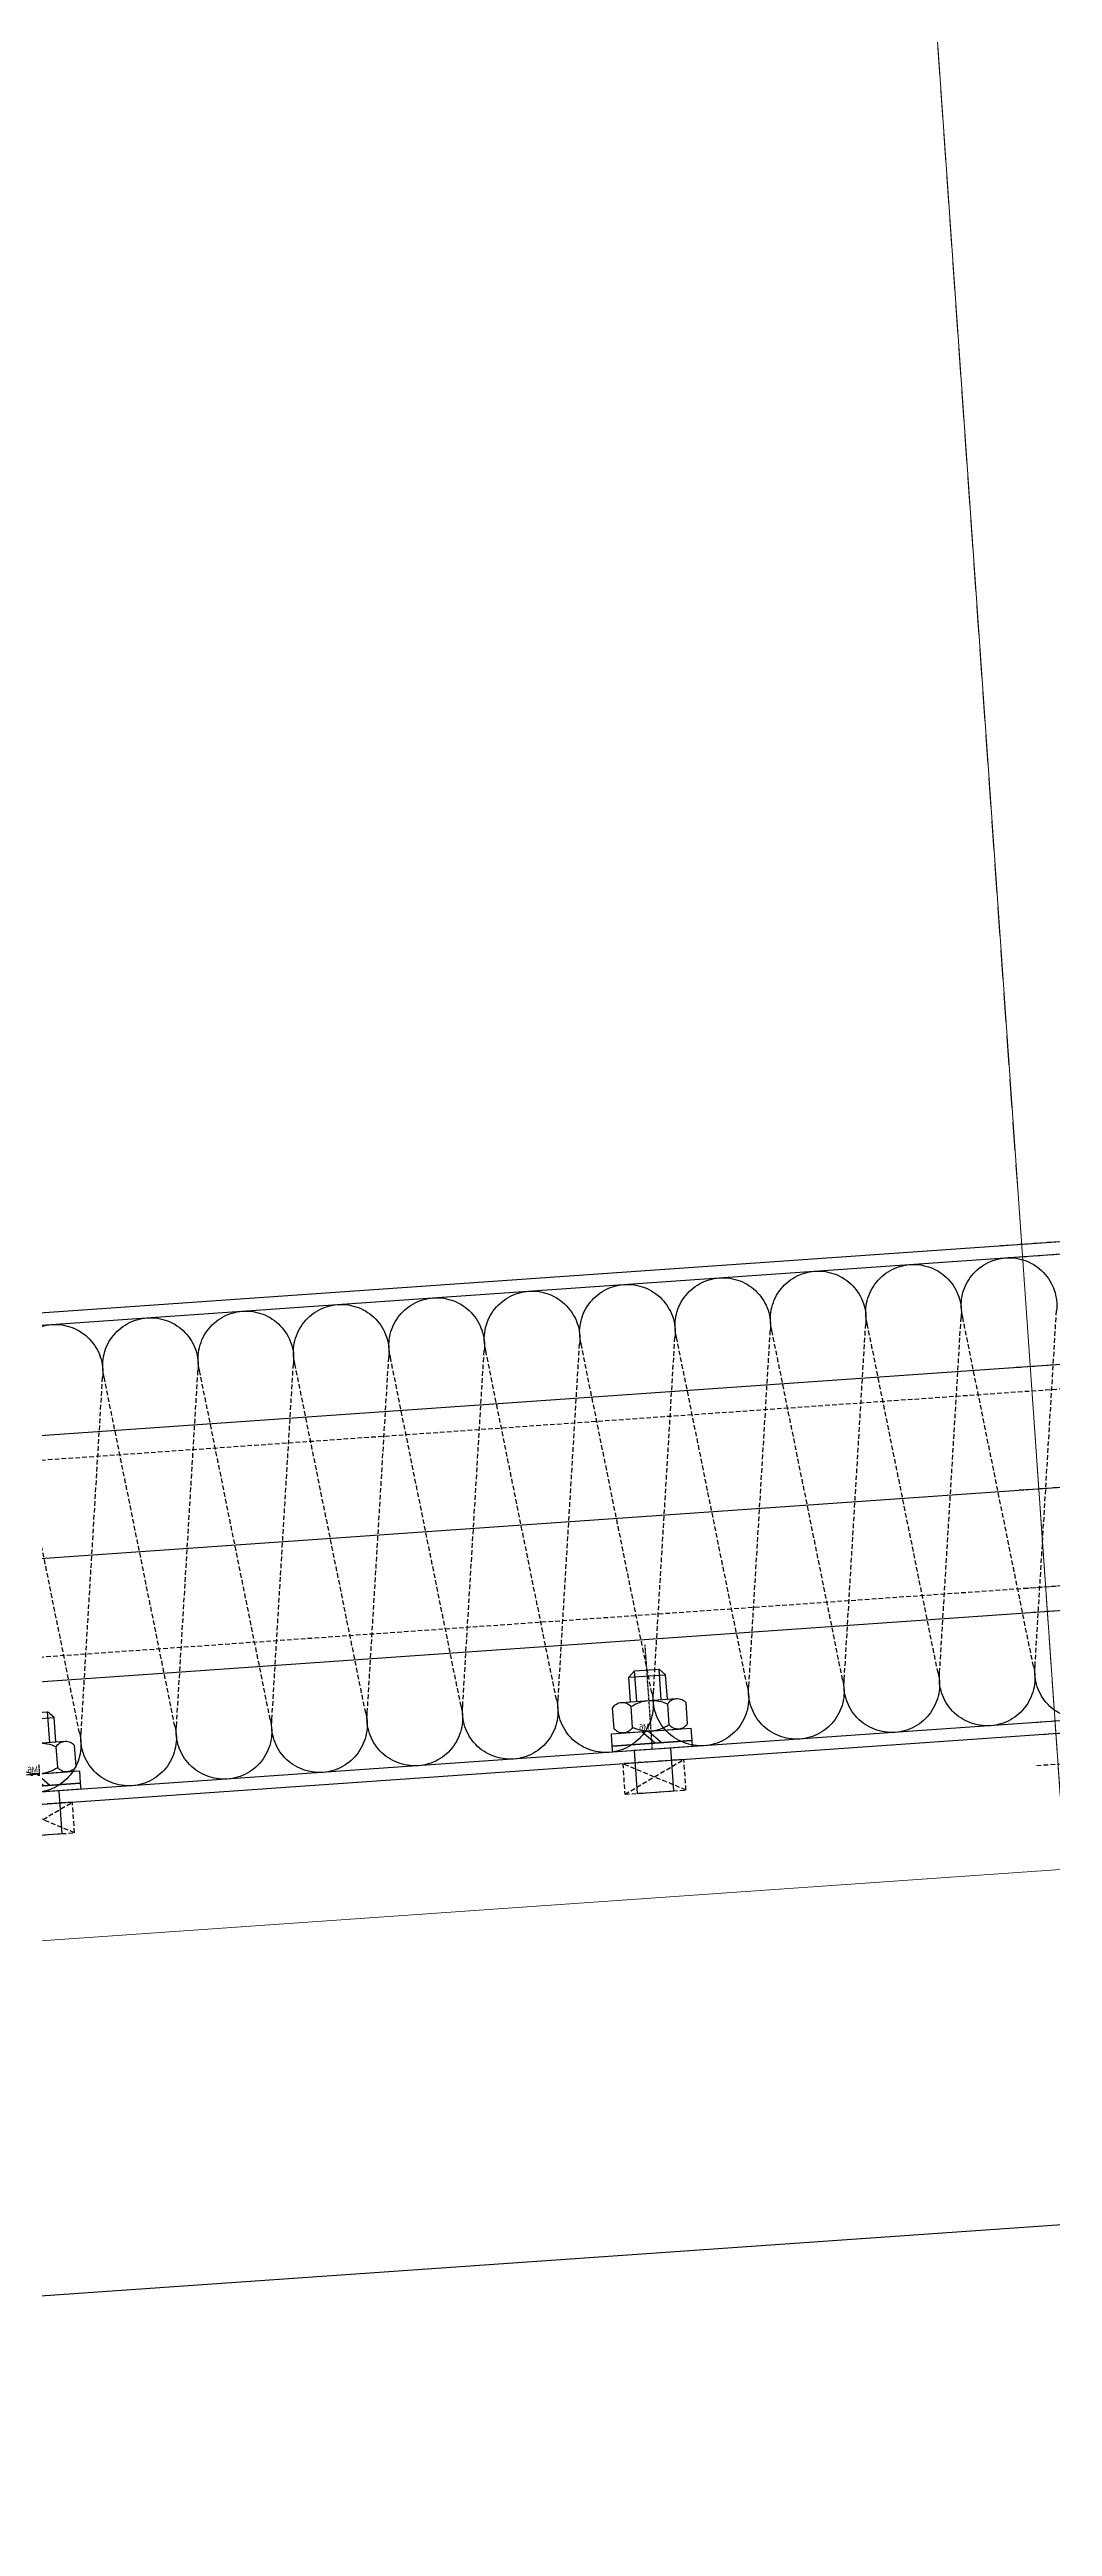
# Model space of a CAD drawing. Header units: millimetres. Extents: x 306 to 836129804, y -168137 to 818603917.
# Drawn here: x 834506310.5 to 834506474.1, y 818000346.2 to 818000750.4 of the extents above; entities that cross this region are included whole.
import ezdxf
from ezdxf.xclip import XClip

# ---------------------------------------------------------------- set-up
doc = ezdxf.new("R2010")
doc.units = ezdxf.units.MM
doc.header["$LTSCALE"] = 3
doc.header["$XCLIPFRAME"] = 0
doc.header["$PDMODE"] = 3
doc.header["$PDSIZE"] = 0.1
for name, pattern in [('ACAD_ISO03W100', [30, 12, -18]), ('B0701', [2.34375, 1.5625, -0.78125]), ('CENTER', [2, 1.25, -0.25, 0.25, -0.25]), ('DASHED', [0.75, 0.5, -0.25]), ('HIDDEN', [0.375, 0.25, -0.125])]:
    doc.linetypes.add(name, pattern=pattern)
doc.layers.get('Defpoints').update_dxf_attribs({"color": 32})
for name, color, linetype in [('2', 6, 'Continuous'), ('_LTC', 251, 'Continuous'), ('ALUM', 251, 'Continuous'), ('ALUM-V', 251, 'Continuous'), ('EXTRUSION-V', 251, 'Continuous'), ('FASTENER', 251, 'Continuous'), ('INSUL', 8, 'HIDDEN'), ('STEEL-V', 251, 'Continuous')]:
    doc.layers.add(name, color=color, linetype=linetype)
for name, color, linetype, lineweight in [('Eva-New', 1, 'ACAD_ISO03W100', 18), ('UAJ-23FLOR-h', 251, 'Continuous', 9), ('UAJ-23FLOR-y', 251, 'B0701', 9)]:
    doc.layers.add(name, color=color, linetype=linetype, lineweight=lineweight)
doc.layers.add('GRID', color=7, linetype='Continuous', true_color=0x000000)
doc.styles.add('Inhabit', font='ARIALN.TTF')

# ---------------------------------------------------------------- blocks, each defined once
blk = doc.blocks.new('*U1579')
at = {"linetype": 'ByBlock'}
for points in [[(117, -76, -0.467808), (109.33, -66.81), (116.87, -9.19, 0.467808), (109.2, 0)], [(117, -76, 0.467808), (124.67, -66.81), (117.13, -9.19, -0.467808), (124.8, 0)], [(132.6, -76, -0.467808), (124.93, -66.81), (132.47, -9.19, 0.467808), (124.8, 0)], [(132.6, -76, 0.467808), (140.27, -66.81), (132.73, -9.19, -0.467808), (140.4, 0)], [(148.2, -76, -0.467808), (140.53, -66.81), (148.07, -9.19, 0.467808), (140.4, 0)], [(163.8, -76, -0.467808), (156.13, -66.81), (163.67, -9.19, 0.467808), (156, 0)], [(163.8, -76, 0.467808), (171.47, -66.81), (163.93, -9.19, -0.467808), (171.6, 0)], [(179.4, -76, -0.467808), (171.73, -66.81), (179.27, -9.19, 0.467808), (171.6, 0)], [(226.2, -76, -0.467808), (218.53, -66.81), (226.07, -9.19, 0.467808), (218.4, 0)], [(241.8, -76, -0.467808), (234.13, -66.81), (241.67, -9.19, 0.467808), (234, 0)], [(241.8, -76, 0.467808), (249.47, -66.81), (241.93, -9.19, -0.467808), (249.6, 0)], [(257.4, -76, -0.467808), (249.73, -66.81), (257.27, -9.19, 0.467808), (249.6, 0)], [(273, -76, -0.467808), (265.33, -66.81), (272.87, -9.19, 0.467808), (265.2, 0)], [(101.4, -76, 0.467808), (109.07, -66.81), (101.53, -9.19, -0.467808), (109.2, 0)], [(148.2, -76, 0.467808), (155.87, -66.81), (148.33, -9.19, -0.467808), (156, 0)], [(179.4, -76, 0.467808), (187.07, -66.81), (179.53, -9.19, -0.467808), (187.2, 0)], [(195, -76, -0.467808), (187.33, -66.81), (194.87, -9.19, 0.467808), (187.2, 0)], [(195, -76, 0.467808), (202.67, -66.81), (195.13, -9.19, -0.467808), (202.8, 0)], [(210.6, -76, -0.467808), (202.93, -66.81), (210.47, -9.19, 0.467808), (202.8, 0)], [(210.6, -76, 0.467808), (218.27, -66.81), (210.73, -9.19, -0.467808), (218.4, 0)], [(226.2, -76, 0.467808), (233.87, -66.81), (226.33, -9.19, -0.467808), (234, 0)], [(257.4, -76, 0.467808), (265.07, -66.81), (257.53, -9.19, -0.467808), (265.2, 0)]]:
    blk.add_lwpolyline(points, format="xyb", dxfattribs=at)
blk = doc.blocks.new('Alum. profile - 03 front')
at = {"layer": 'Defpoints'}
blk.add_point((0, 0, 0), dxfattribs=at)
blk = doc.blocks.new('M6 E Nut1')
at = {"linetype": 'ByBlock'}
for p, q in [((-3, 12), (-2, 13)), ((2, 13), (-2, 13)), ((2, 13), (3, 12)), ((-3, 8), (-3, 12)), ((3, 8), (3, 12)), ((-6, 3.8), (-6, 7.2)), ((4.5, 8), (-4.5, 8)), ((-3, 3.8), (-3, 7.2)), ((3, 3.8), (3, 7.2)), ((6, 3.8), (6, 7.2)), ((4.5, 3), (-4.5, 3)), ((-1.5, 1), (0.5, 3)), ((-0.5, 1), (1.5, 3))]:
    blk.add_line(p, q, dxfattribs=at)
for points in [[(6.5, 1), (6.5, 3), (-6.5, 3), (-6.5, 1)], [(6.5, 0), (6.5, 1), (-6.5, 1), (-6.5, 0)]]:
    blk.add_lwpolyline(points, close=True, dxfattribs=at)
for centre, radius, start, end in [((-4.5, 6.2), 1.8, 33.6264, 146.3736), ((0, 2), 6, 60, 120), ((4.5, 6.2), 1.8, 33.6264, 146.3736), ((-4.5, 4.8), 1.8, 213.6264, 326.3736), ((0, 9), 6, 240, 300), ((4.5, 4.8), 1.8, 213.6264, 326.3736)]:
    blk.add_arc(centre, radius, start, end, dxfattribs=at)
at = {"layer": '2', "linetype": 'CENTER', "ltscale": 0.1}
blk.add_line((0, 0), (0, 17.12), dxfattribs=at)
at = {"layer": '2', "linetype": 'ByBlock'}
for p, q in [((-2, 8), (-2, 13)), ((2, 8), (2, 13)), ((3, 12), (-3, 12))]:
    blk.add_line(p, q, dxfattribs=at)
at = {"layer": 'Defpoints', "style": 'Inhabit'}
blk.add_text('M6', height=1, dxfattribs=at).set_placement((0.25, 3.25))
blk = doc.blocks.new('EWS4-1 Door LEAFT L - 2')
at = {"layer": 'ALUM'}
for points in [[(-69348.53, 15049.35), (-69348.53, 14969.35), (-70168.03, 14969.35, -0.414214), (-70170.03, 14971.35), (-70170.03, 15016.35), (-70168.03, 15016.35), (-70168.03, 14972.35, 0.414214), (-70167.03, 14971.35), (-69350.53, 14971.35)], [(-69350.53, 14971.35), (-69350.53, 15047.35), (-70073.53, 15047.35, 0.414214), (-70074.03, 15046.85), (-70074.03, 15032.85, -0.414214), (-70076.53, 15030.35), (-70090.53, 15030.35), (-70090.53, 15032.35), (-70076.53, 15032.35, 0.414214), (-70076.03, 15032.85), (-70076.03, 15046.85, -0.414214), (-70073.53, 15049.35), (-69348.53, 15049.35)]]:
    blk.add_lwpolyline(points, format="xyb", dxfattribs=at)
at = {"layer": 'ALUM-V', "linetype": 'HIDDEN'}
for p, q in [((-69898.75, 14964.35), (-69908.75, 14969.35)), ((-69908.75, 14964.35), (-69898.75, 14969.35)), ((-69798.75, 14964.35), (-69808.75, 14969.35)), ((-69808.75, 14964.35), (-69798.75, 14969.35))]:
    blk.add_line(p, q, dxfattribs=at)
for points in [[(-69908.75, 14969.35), (-69898.75, 14969.35), (-69898.75, 14964.35), (-69908.75, 14964.35)], [(-69808.75, 14969.35), (-69798.75, 14969.35), (-69798.75, 14964.35), (-69808.75, 14964.35)]]:
    blk.add_lwpolyline(points, close=True, dxfattribs=at)
at = {"layer": 'EXTRUSION-V'}
blk.add_line((-69348.53, 14889.35), (-70170.03, 14889.35), dxfattribs=at)
at = {"layer": 'FASTENER', "elevation": 0}
for points in [[(-69906.75, 14971.35), (-69900.75, 14971.35), (-69900.75, 14964.35), (-69906.75, 14964.35)], [(-69806.75, 14971.35), (-69800.75, 14971.35), (-69800.75, 14964.35), (-69806.75, 14964.35)]]:
    blk.add_lwpolyline(points, close=True, dxfattribs=at)
at = {"layer": 'GRID'}
blk.add_line((-70188.76, 15009.35), (-69350.53, 15009.35), dxfattribs=at)
at = {"layer": 'STEEL-V', "linetype": 'HIDDEN'}
for p, q in [((-70076.03, 15025.35), (-69350.53, 15025.35)), ((-69350.53, 14993.35), (-70076.03, 14993.35))]:
    blk.add_line(p, q, dxfattribs=at)
at = {"layer": 'STEEL-V'}
blk.add_lwpolyline([(-69350.53, 14989.35), (-70076.03, 14989.35), (-70076.03, 15029.35), (-69350.53, 15029.35)], dxfattribs=at)
at = {"rotation": 180}
blk.add_blockref('Alum. profile - 03 front', (-69903.75, 14964.35), dxfattribs=at)
at = {"layer": 'FASTENER'}
for p in [(-69903.75, 14971.35), (-69803.75, 14971.35)]:
    blk.add_blockref('M6 E Nut1', p, dxfattribs=at)
at = {"layer": 'INSUL'}
ref = blk.add_blockref('*U1579', (-70076.03, 15047.35), dxfattribs=at)
XClip(ref).set_block_clipping_path([(-5.8191438213, -76), (725.5, 0)])
blk = doc.blocks.new('Double Door EWS4.1 - Type 1')
at = {"layer": 'INSUL'}
for p, q in [((-65191.05995, 14974.08185), (-65191.05995, 14751.42489)), ((-65146.05995, 14751.42489), (-65146.05995, 14955.35489))]:
    blk.add_line(p, q, dxfattribs=at)
at = {"layer": 'INSUL', "linetype": 'HIDDEN'}
for p, q in [((-65207.05995, 14861.35489), (-65207.05995, 14751.42489)), ((-65175.05995, 14751.42489), (-65175.05995, 14861.35489))]:
    blk.add_line(p, q, dxfattribs=at)
at = {"layer": 'INSUL'}
for points in [[(-65151.05995, 14751.42489), (-65151.05995, 14953.35489, 0.414213562), (-65153.05995, 14955.35489), (-65198.05995, 14955.35489), (-65198.05995, 14953.35489), (-65154.05995, 14953.35489, -0.414213562), (-65153.05995, 14952.35489), (-65153.05995, 14751.42489)], [(-65229.05995, 14751.42489), (-65229.05995, 14858.85489, -0.414213562), (-65228.55995, 14859.35489), (-65214.55995, 14859.35489, 0.414213562), (-65212.05995, 14861.85489), (-65212.05995, 14875.85489), (-65214.05995, 14875.85489), (-65214.05995, 14861.85489, -0.414213562), (-65214.55995, 14861.35489), (-65228.55995, 14861.35489, 0.414213562), (-65231.05995, 14858.85489), (-65231.05995, 14751.42489)]]:
    blk.add_lwpolyline(points, format="xyb", dxfattribs=at)
blk.add_lwpolyline([(-65171.05995, 14751.42489), (-65171.05995, 14861.35489), (-65211.05995, 14861.35489), (-65211.05995, 14751.42489)], dxfattribs=at)
at = {"layer": 'INSUL', "linetype": 'DASHED'}
blk.add_arc((-65151.05995, 14969.35489), 835.5, 180, 266.01566332, dxfattribs=at)
at = {"layer": 'INSUL', "xscale": -1.000000000000001, "rotation": 90}
blk.add_blockref('EWS4-1 Door LEAFT L - 2', (-50181.70505, -55214.67405), dxfattribs=at)
blk = doc.blocks.new('FAC-00-0')
at = {"layer": '_LTC'}
ref = blk.add_blockref('Double Door EWS4.1 - Type 1', (834496299.14, 817934454.17), dxfattribs=dict(at, rotation=273.998908431359))
XClip(ref).set_block_clipping_path([(-64872.4219481945, 13973.6775816679), (-64872.4219478369, 15339.3548941612), (-66924.505946517, 15339.3548948765), (-67029.0599572659, 15339.3548947573), (-67029.0599575043, 15139.3548893929), (-66924.5059466362, 15139.3548856974), (-66924.5059468746, 13973.6775821447)])
blk = doc.blocks.new('*U1686')
at = {"layer": 'UAJ-23FLOR-h'}
h = blk.add_hatch(dxfattribs=at)
h.set_pattern_fill('ANSI31', color=256, scale=100, angle=315)
h.set_pattern_definition([(0, (375, 54749.3), (9e-14, 317.5), [])])
h.paths.add_polyline_path([(0, 5156.94), (0, 50592.34), (575, 50592.34), (575, 5156.94)])
blk.add_line((575, 50543.5), (575, 4656.94), dxfattribs=at)

msp = doc.modelspace()

# ---------------------------------------------------------------- block references
msp.add_blockref('FAC-00-0', (0, 0))

# ---------------------------------------------------------------- next in the draw order: hatches: boundary and pattern name
at = {"layer": 'Eva-New', "linetype": 'Continuous', "ltscale": 0.01}
h = msp.add_hatch(dxfattribs=at)
h.set_pattern_fill('ANSI31', color=8, scale=350, angle=4)
edge = h.paths.add_edge_path()
edge.add_arc((834611513.54, 818068145.33), 14100, 55.190026, 154.559609)
edge.add_line((834598780.78, 818074202.29), (834595240.39, 818066761.46))
edge.add_arc((834589822.42, 818069339.36), 6000, 273.998906, 334.554656, ccw=False)
edge.add_line((834590240.84, 818063353.96), (834585554.54, 818063026.35))
edge.add_arc((834584989.66, 818071106.63), 8100, 264.220048, 273.998906, ccw=False)
edge.add_line((834584173.93, 818063047.81), (834580415.74, 818063428.23))
edge.add_arc((834579106.53, 818050494.32), 13000, 84.220048, 93.990779)
edge.add_line((834578201.79, 818063462.8), (834574221.92, 818063185.14))
edge.add_arc((834573731.48, 818070170.69), 7002.74, 184.518271, 274.016059, ccw=False)
edge.add_arc((834553791.06, 818068592.85), 13000, 4.527501, 25.165188)
edge.add_line((834565557.17, 818074120.83), (834563375.72, 818078763.98))
edge.add_arc((834569692.96, 818081779.35), 7000, 186.261999, 205.516235, ccw=False)
edge.add_line((834562734.72, 818081015.83), (834561851.42, 818093822.52))
edge.add_arc((834568795.78, 818094576.87), 6985.21, 103.793409, 186.199644, ccw=False)
edge.add_line((834567130.35, 818101360.64), (834607738.97, 818104323.64))
edge.add_arc((834606780.33, 818117304.02), 13015.72, 274.223807, 392.859629)
edge.add_arc((834623587.33, 818128173.88), 7000, 183.998914, 212.953943, ccw=False)
edge.add_line((834616604.37, 818127685.72), (834614554.47, 818157541.18))
edge.add_line((834614554.47, 818157541.18), (834608569.07, 818157122.78))
edge.add_line((834608569.07, 818157122.78), (834610618.98, 818127267.29))
edge.add_arc((834623587.33, 818128173.88), 13000, 183.998914, 212.857935)
edge.add_arc((834606785.17, 818117301.61), 7012.97, -85.870502, 32.994914, ccw=False)
edge.add_line((834607290.18, 818110306.84), (834542916.43, 818105772.56))
edge.add_line((834542916.43, 818105772.56), (834543332.17, 818099784.93))
edge.add_line((834543332.17, 818099784.93), (834548339.95, 818100139.7))
edge.add_arc((834548849.62, 818093135.57), 7022.64, 1.917894, 94.161929, ccw=False)
edge.add_line((834555868.33, 818093370.6), (834556822.6, 818079614.51))
edge.add_arc((834565030.39, 818080333.94), 8239.26, 185.009276, 211.276763)
edge.add_line((834557988.55, 818076056.34), (834560014.64, 818071842.77))
edge.add_arc((834553704.87, 818068780.02), 7013.82, -83.41201, 25.891886, ccw=False)
edge.add_line((834554509.56, 818061812.51), (834511331.27, 818058806.14))
edge.add_arc((834510845.06, 818065789.23), 7000, 141.879881, 273.982905, ccw=False)
edge.add_arc((834495100.34, 818078140.89), 13011.48, 321.889272, 363.996643)
edge.add_line((834508080.19, 818079047.76), (834507303.15, 818090245))
edge.add_arc((834514286.11, 818090733.16), 7000, 94.217835, 183.998909, ccw=False)
edge.add_line((834513771.27, 818097714.21), (834514324.26, 818097754.99))
edge.add_line((834514324.26, 818097754.99), (834515094.2, 818097812.28))
edge.add_arc((834515888.78, 818090839.12), 7018.28, 4.391192, 96.500698, ccw=False)
edge.add_line((834522886.46, 818091376.48), (834523318.1, 818085091.47))
edge.add_line((834523318.1, 818085091.47), (834529307.34, 818085510.16))
edge.add_line((834529307.34, 818085510.16), (834528870.55, 818091758.26))
edge.add_arc((834535853.51, 818092246.43), 7000, 93.998909, 183.998909, ccw=False)
edge.add_line((834535365.34, 818099229.38), (834540639.8, 818099596.53))
edge.add_line((834540639.8, 818099596.53), (834540220.77, 818105616.32))
edge.add_line((834540220.77, 818105616.32), (834513376.1, 818103738.61))
edge.add_arc((834514284.26, 818090770.37), 13000, 94.005866, 183.991118)
edge.add_line((834501315.79, 818089865.54), (834502094, 818078618.68))
edge.add_arc((834495110.7, 818078135.48), 7000, -66.138578, 3.958191, ccw=False)
edge.add_arc((834495110.7, 818078135.48), 7000, 273.9987, 293.861422, ccw=False)
edge.add_line((834495598.83, 818071152.52), (834484038.03, 818070344.37))
edge.add_arc((834484944.57, 818057376.02), 13000, 3.9987, 93.9987, ccw=False)
edge.add_line((834497912.92, 818058282.56), (834498850.79, 818044866.07))
edge.add_arc((834505832.53, 818045382.05), 7000.79, 153.517584, 184.226707, ccw=False)
edge.add_arc((834505831.78, 818045382.3), 7000, 93.990779, 153.516722, ccw=False)
edge.add_line((834505344.61, 818052365.33), (834578107.76, 818057441.66))
edge.add_arc((834579012.5, 818044473.18), 13000, 84.220048, 93.990779, ccw=False)
edge.add_line((834580321.71, 818057407.09), (834583663.3, 818057068.84))
edge.add_arc((834584972.5, 818070002.75), 13000, 264.220048, 273.998906)
edge.add_line((834585879.09, 818057034.4), (834609493.57, 818058685.23))
edge.add_arc((834609981.74, 818051702.16), 7000.12, -19.364932, 93.998906, ccw=False)
edge.add_arc((834628850.37, 818045070.44), 13000, 160.635068, 183.998906)
edge.add_line((834615882.02, 818044163.85), (834619634.35, 817990488.26))
edge.add_arc((834610656.26, 817989860.63), 9000, -86.011941, 3.998906, ccw=False)
edge.add_line((834611282.2, 817980882.42), (834602812.28, 817980291.92))
edge.add_line((834602812.28, 817980291.92), (834603230.71, 817974306.53))
edge.add_line((834603230.71, 817974306.53), (834611717.67, 817974898.22))
edge.add_arc((834612343.61, 817965920.01), 9000, 3.873466, 93.988059, ccw=False)
edge.add_line((834621323.05, 817966527.99), (834621688.5, 817961112.74))
edge.add_line((834621688.5, 817961112.74), (834627673.4, 817961529.99))
edge.add_line((834627673.4, 817961529.99), (834621867.8, 818044576.64))
edge.add_arc((834628850.69, 818045064.8), 6999.93, 160.627157, 183.998908, ccw=False)
edge.add_arc((834609980.92, 818051699.84), 13002.37, 340.627157, 454.011104)
edge.add_line((834609071.41, 818064670.36), (834607456.52, 818064557.36))
edge.add_arc((834607170.35, 818068550.95), 4003.83, 155.62112, 274.09863, ccw=False)
edge.add_line((834603523.51, 818070203.61), (834604195.87, 818071618.32))
edge.add_arc((834611513.54, 818068145.33), 8100, 54.140393, 154.610796, ccw=False)
edge.add_arc((834623873.96, 818085245.94), 13000.02, 234.140393, 234.163198)
edge.add_line((834616262.72, 818074706.98), (834619562.62, 818079722.13))

# ---------------------------------------------------------------- next in the draw order: linework, layer by layer
at = {"layer": 'UAJ-23FLOR-y'}
msp.add_lwpolyline([(834508779, 817967513.09), (834505582.51, 818013237.02), (834507817.28, 818016374.77), (834507069.87, 818016902.04), (834505137.8, 818044539.54, 0.000486)], format="xyb", dxfattribs=at)

# ---------------------------------------------------------------- next in the draw order: block references
at = {"layer": 'UAJ-23FLOR-h', "rotation": 3.998949732466971}
msp.add_blockref('*U1686', (834508533.76, 817962776.02), dxfattribs=at)

doc.saveas('drawing.dxf')
